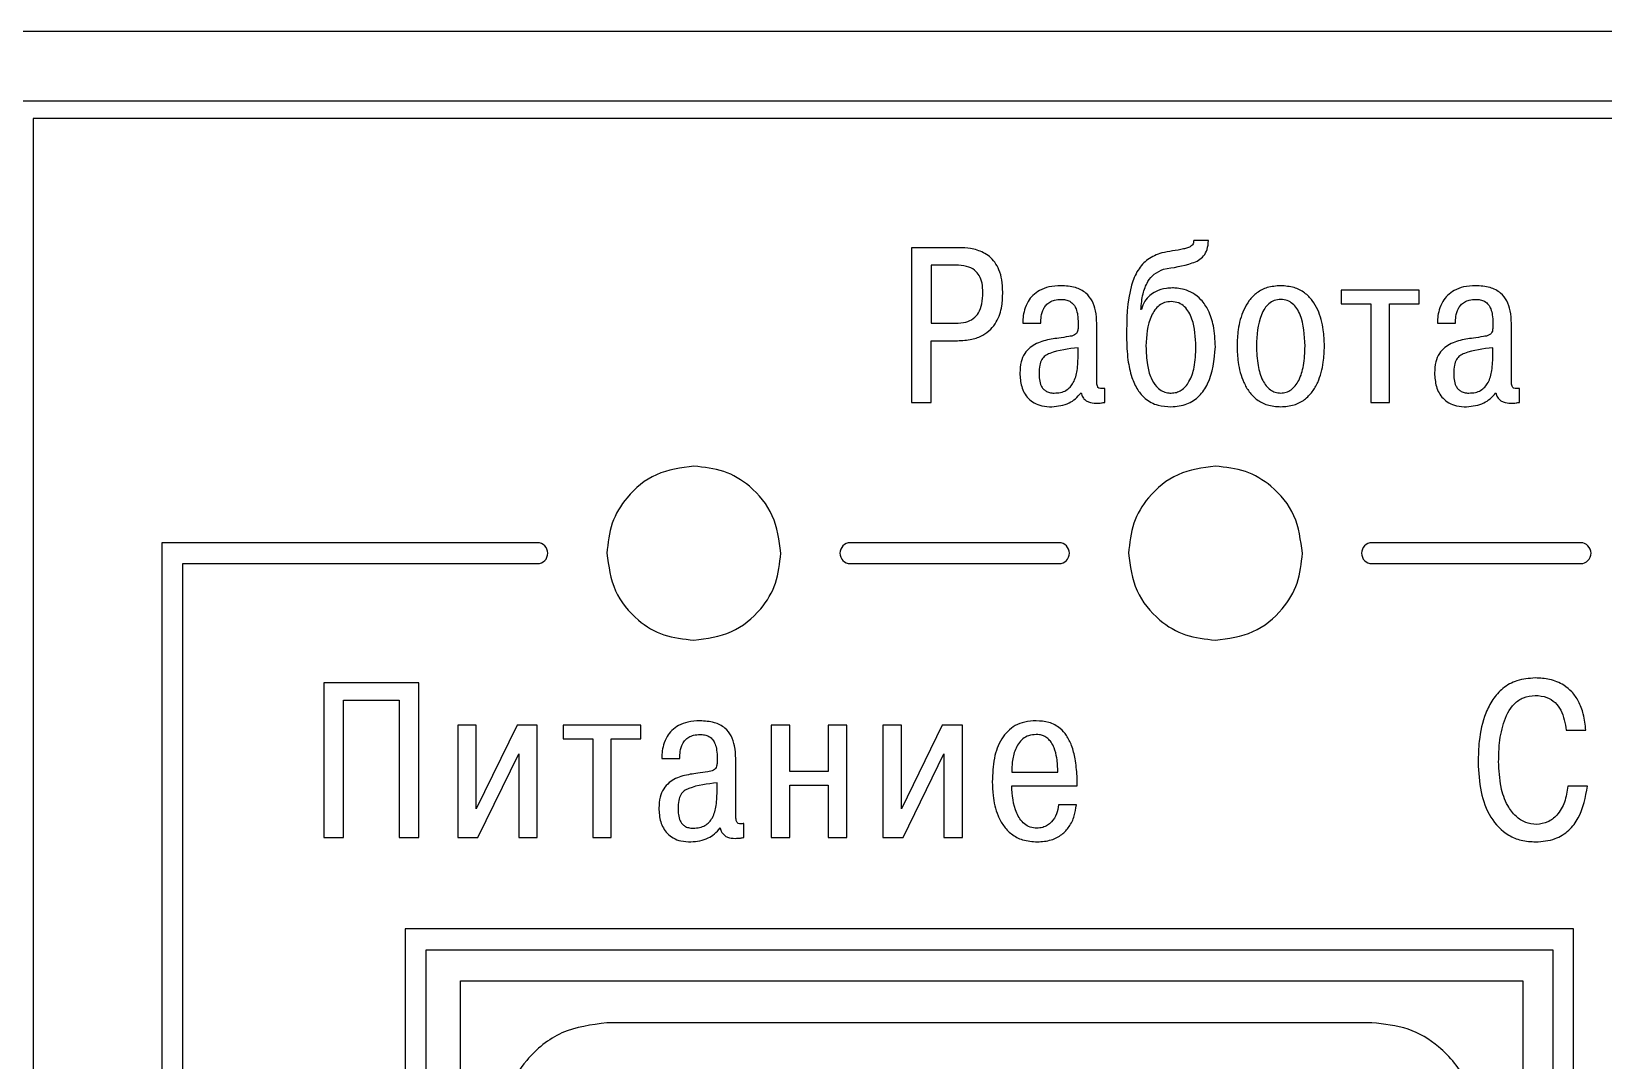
# Model space of a CAD drawing. Header units: millimetres. Extents: x 3520 to 8864, y 403 to 1747.
# Drawn here: x 5606.075 to 5608.788, y 873.829 to 875.604 of the extents above; entities that cross this region are included whole.
import ezdxf

# ---------------------------------------------------------------- set-up
doc = ezdxf.new("R2010")
doc.units = ezdxf.units.MM

msp = doc.modelspace()

# ---------------------------------------------------------------- linework, layer by layer
for p, q in [((5618.4679, 875.6036, 1518.358), (5605.8679, 875.6036, 1518.358)), ((5618.3479, 875.4836, 1518.358), (5605.9879, 875.4836, 1518.358)), ((5610.1999, 875.4537, 1518.358), (5606.0779, 875.4537, 1518.358)), ((5606.0779, 875.4537, 1518.358), (5606.0779, 870.3537, 1518.358)), ((5607.5932, 875.2305, 1518.358), (5607.5932, 874.9638, 1518.358)), ((5607.6751, 875.2305, 1518.358), (5607.5932, 875.2305, 1518.358)), ((5608.1059, 875.2431, 1518.358), (5608.0803, 875.2431, 1518.358)), ((5607.6698, 875.2004, 1518.358), (5607.6271, 875.2004, 1518.358)), ((5607.6271, 875.2004, 1518.358), (5607.6271, 875.1002, 1518.358)), ((5608.4692, 875.1574, 1518.358), (5608.335, 875.1574, 1518.358)), ((5608.335, 875.1574, 1518.358), (5608.335, 875.1338, 1518.358)), ((5608.4692, 875.1338, 1518.358), (5608.4692, 875.1574, 1518.358)), ((5607.99, 875.1242, 1518.358), (5607.9893, 875.1242, 1518.358)), ((5608.335, 875.1338, 1518.358), (5608.3861, 875.1338, 1518.358)), ((5608.3861, 875.1338, 1518.358), (5608.3861, 874.9638, 1518.358)), ((5608.4181, 874.9638, 1518.358), (5608.4181, 875.1338, 1518.358)), ((5608.4181, 875.1338, 1518.358), (5608.4692, 875.1338, 1518.358)), ((5607.6271, 875.1002, 1518.358), (5607.6698, 875.1002, 1518.358)), ((5607.7853, 875.1002, 1518.358), (5607.8166, 875.1002, 1518.358)), ((5607.913, 875.0065, 1518.358), (5607.913, 875.0999, 1518.358)), ((5608.5009, 875.1002, 1518.358), (5608.5321, 875.1002, 1518.358)), ((5608.6285, 875.0065, 1518.358), (5608.6285, 875.0999, 1518.358)), ((5607.6271, 874.9638, 1518.358), (5607.6271, 875.0701, 1518.358)), ((5607.6271, 875.0701, 1518.358), (5607.6728, 875.0701, 1518.358)), ((5607.881, 875.0461, 1518.358), (5607.881, 875.058, 1518.358)), ((5608.5965, 875.0461, 1518.358), (5608.5965, 875.058, 1518.358)), ((5607.9271, 874.9638, 1518.358), (5607.9271, 874.9878, 1518.358)), ((5608.6426, 874.9638, 1518.358), (5608.6426, 874.9878, 1518.358)), ((5607.5932, 874.9638, 1518.358), (5607.6271, 874.9638, 1518.358)), ((5608.3861, 874.9638, 1518.358), (5608.4181, 874.9638, 1518.358)), ((5606.9479, 874.7217, 1518.358), (5606.2999, 874.7217, 1518.358)), ((5606.2999, 874.7217, 1518.358), (5606.2999, 871.0863, 1518.358)), ((5607.8479, 874.7217, 1518.358), (5607.4879, 874.7217, 1518.358)), ((5608.7479, 874.7217, 1518.358), (5608.3879, 874.7217, 1518.358)), ((5606.3359, 871.1223, 1518.358), (5606.3359, 874.6857, 1518.358)), ((5606.3359, 874.6857, 1518.358), (5606.9479, 874.6857, 1518.358)), ((5607.4879, 874.6857, 1518.358), (5607.8479, 874.6857, 1518.358)), ((5608.3879, 874.6857, 1518.358), (5608.7479, 874.6857, 1518.358)), ((5606.7431, 874.4801, 1518.358), (5606.5793, 874.4801, 1518.358)), ((5606.5793, 874.4801, 1518.358), (5606.5793, 874.2134, 1518.358)), ((5606.7431, 874.2134, 1518.358), (5606.7431, 874.4801, 1518.358)), ((5606.6132, 874.45, 1518.358), (5606.7092, 874.45, 1518.358)), ((5606.6132, 874.2134, 1518.358), (5606.6132, 874.45, 1518.358)), ((5606.7092, 874.45, 1518.358), (5606.7092, 874.2134, 1518.358)), ((5606.8425, 874.4069, 1518.358), (5606.8105, 874.4069, 1518.358)), ((5606.8105, 874.4069, 1518.358), (5606.8105, 874.2134, 1518.358)), ((5606.8425, 874.2629, 1518.358), (5606.8425, 874.4069, 1518.358)), ((5606.913, 874.4069, 1518.358), (5606.8425, 874.2629, 1518.358)), ((5606.9477, 874.4069, 1518.358), (5606.913, 874.4069, 1518.358)), ((5606.9477, 874.2134, 1518.358), (5606.9477, 874.4069, 1518.358)), ((5607.1263, 874.4069, 1518.358), (5606.9922, 874.4069, 1518.358)), ((5606.9922, 874.4069, 1518.358), (5606.9922, 874.3833, 1518.358)), ((5607.1263, 874.3833, 1518.358), (5607.1263, 874.4069, 1518.358)), ((5607.3834, 874.4069, 1518.358), (5607.3514, 874.4069, 1518.358)), ((5607.3514, 874.4069, 1518.358), (5607.3514, 874.2134, 1518.358)), ((5607.3834, 874.3273, 1518.358), (5607.3834, 874.4069, 1518.358)), ((5607.4817, 874.4069, 1518.358), (5607.4497, 874.4069, 1518.358)), ((5607.4497, 874.4069, 1518.358), (5607.4497, 874.3273, 1518.358)), ((5607.4817, 874.2134, 1518.358), (5607.4817, 874.4069, 1518.358)), ((5607.5762, 874.4069, 1518.358), (5607.5442, 874.4069, 1518.358)), ((5607.5442, 874.4069, 1518.358), (5607.5442, 874.2134, 1518.358)), ((5607.5762, 874.2629, 1518.358), (5607.5762, 874.4069, 1518.358)), ((5607.6466, 874.4069, 1518.358), (5607.5762, 874.2629, 1518.358)), ((5607.6813, 874.4069, 1518.358), (5607.6466, 874.4069, 1518.358)), ((5607.6813, 874.2134, 1518.358), (5607.6813, 874.4069, 1518.358)), ((5608.7231, 874.3982, 1518.358), (5608.757, 874.3982, 1518.358)), ((5606.8452, 874.2134, 1518.358), (5606.9157, 874.3574, 1518.358)), ((5606.9157, 874.3574, 1518.358), (5606.9157, 874.2134, 1518.358)), ((5606.9922, 874.3833, 1518.358), (5607.0433, 874.3833, 1518.358)), ((5607.0433, 874.3833, 1518.358), (5607.0433, 874.2134, 1518.358)), ((5607.0753, 874.2134, 1518.358), (5607.0753, 874.3833, 1518.358)), ((5607.0753, 874.3833, 1518.358), (5607.1263, 874.3833, 1518.358)), ((5607.5788, 874.2134, 1518.358), (5607.6493, 874.3574, 1518.358)), ((5607.6493, 874.3574, 1518.358), (5607.6493, 874.2134, 1518.358)), ((5607.1625, 874.3498, 1518.358), (5607.1937, 874.3498, 1518.358)), ((5607.2901, 874.256, 1518.358), (5607.2901, 874.3494, 1518.358)), ((5607.2581, 874.2957, 1518.358), (5607.2581, 874.3075, 1518.358)), ((5607.4497, 874.3273, 1518.358), (5607.3834, 874.3273, 1518.358)), ((5607.3834, 874.3037, 1518.358), (5607.4497, 874.3037, 1518.358)), ((5607.3834, 874.2134, 1518.358), (5607.3834, 874.3037, 1518.358)), ((5607.4497, 874.3037, 1518.358), (5607.4497, 874.2134, 1518.358)), ((5607.7663, 874.3261, 1518.358), (5607.8459, 874.3261, 1518.358)), ((5607.7663, 874.3025, 1518.358), (5607.8794, 874.3025, 1518.358)), ((5608.7597, 874.3021, 1518.358), (5608.7258, 874.3021, 1518.358)), ((5607.8779, 874.2694, 1518.358), (5607.847, 874.2694, 1518.358)), ((5607.3042, 874.2134, 1518.358), (5607.3042, 874.2374, 1518.358)), ((5606.5793, 874.2134, 1518.358), (5606.6132, 874.2134, 1518.358)), ((5606.7092, 874.2134, 1518.358), (5606.7431, 874.2134, 1518.358)), ((5606.8105, 874.2134, 1518.358), (5606.8452, 874.2134, 1518.358)), ((5606.9157, 874.2134, 1518.358), (5606.9477, 874.2134, 1518.358)), ((5607.0433, 874.2134, 1518.358), (5607.0753, 874.2134, 1518.358)), ((5607.3514, 874.2134, 1518.358), (5607.3834, 874.2134, 1518.358)), ((5607.4497, 874.2134, 1518.358), (5607.4817, 874.2134, 1518.358)), ((5607.5442, 874.2134, 1518.358), (5607.5788, 874.2134, 1518.358)), ((5607.6493, 874.2134, 1518.358), (5607.6813, 874.2134, 1518.358)), ((5608.7359, 874.0557, 1518.358), (5606.7199, 874.0557, 1518.358)), ((5606.7199, 874.0557, 1518.358), (5606.7199, 871.7397, 1518.358)), ((5608.7359, 871.9137, 1518.358), (5608.7359, 874.0557, 1518.358)), ((5606.7559, 871.7757, 1518.358), (5606.7559, 874.0197, 1518.358)), ((5606.7559, 874.0197, 1518.358), (5608.6999, 874.0197, 1518.358)), ((5608.6999, 874.0197, 1518.358), (5608.6999, 871.9137, 1518.358)), ((5608.3879, 873.8937, 1518.358), (5607.0679, 873.8937, 1518.358))]:
    msp.add_line(p, q)
at = {"ltscale": 5}
for p, q in [((5606.815, 873.966, 1518.358), (5608.6481, 873.966, 1518.358)), ((5606.815, 871.8504, 1518.358), (5606.815, 873.966, 1518.358)), ((5608.6481, 873.966, 1518.358), (5608.6481, 871.8504, 1518.358))]:
    msp.add_line(p, q, dxfattribs=at)
for centre, start, end in [((5606.9479, 874.7037, 1518.358), 270.0022, 90.0022), ((5607.4879, 874.7037, 1518.358), 90, 270), ((5607.8479, 874.7037, 1518.358), 270, 90), ((5608.3879, 874.7037, 1518.358), 90, 270), ((5608.7479, 874.7037, 1518.358), 270, 90)]:
    msp.add_arc(centre, 0.018, start, end)
for points, knots in [([(5607.7509, 875.154, 1518.358), (5607.7507, 875.1611, 1518.358), (5607.7502, 875.1742, 1518.358), (5607.7453, 875.1917, 1518.358), (5607.7379, 875.2053, 1518.358), (5607.7285, 875.2154, 1518.358), (5607.7146, 875.2243, 1518.358), (5607.6964, 875.2298, 1518.358), (5607.6819, 875.2303, 1518.358), (5607.6751, 875.2305, 1518.358)], [0, 0, 0, 0, 0.173407, 0.31639, 0.437997, 0.546485, 0.647959, 0.835438, 1, 1, 1, 1]), ([(5608.0803, 875.2431, 1518.358), (5608.0803, 875.2417, 1518.358), (5608.0801, 875.2391, 1518.358), (5608.0784, 875.2356, 1518.358), (5608.075, 875.2324, 1518.358), (5608.0696, 875.23, 1518.358), (5608.0527, 875.2262, 1518.358), (5608.0377, 875.2238, 1518.358), (5608.0251, 875.2218, 1518.358)], [0, 0, 0, 0, 0.065343, 0.123114, 0.181232, 0.279985, 0.3979, 1, 1, 1, 1]), ([(5608.0281, 875.1936, 1518.358), (5608.045, 875.1962, 1518.358), (5608.0657, 875.1994, 1518.358), (5608.0889, 875.2084, 1518.358), (5608.0983, 875.2162, 1518.358), (5608.1046, 875.2283, 1518.358), (5608.1054, 875.2378, 1518.358), (5608.1059, 875.2431, 1518.358)], [0, 0, 0, 0, 0.4976, 0.611836, 0.722966, 0.845275, 1, 1, 1, 1]), ([(5607.7166, 875.1532, 1518.358), (5607.7164, 875.1587, 1518.358), (5607.716, 875.1688, 1518.358), (5607.7113, 875.1824, 1518.358), (5607.7021, 875.1932, 1518.358), (5607.6875, 875.1996, 1518.358), (5607.6761, 875.2002, 1518.358), (5607.6698, 875.2004, 1518.358)], [0, 0, 0, 0, 0.216061, 0.39433, 0.554608, 0.75466, 1, 1, 1, 1]), ([(5608.0251, 875.2218, 1518.358), (5608.0167, 875.2186, 1518.358), (5608.0004, 875.2124, 1518.358), (5607.9824, 875.1916, 1518.358), (5607.9649, 875.1468, 1518.358), (5607.9647, 875.107, 1518.358), (5607.9645, 875.0766, 1518.358)], [0, 0, 0, 0, 0.156346, 0.304646, 0.469981, 1, 1, 1, 1]), ([(5607.9893, 875.1242, 1518.358), (5607.9901, 875.1332, 1518.358), (5607.9916, 875.1497, 1518.358), (5607.9993, 875.1709, 1518.358), (5608.012, 875.1861, 1518.358), (5608.0226, 875.191, 1518.358), (5608.0281, 875.1936, 1518.358)], [0, 0, 0, 0, 0.317913, 0.588603, 0.786839, 1, 1, 1, 1]), ([(5607.6698, 875.1002, 1518.358), (5607.6757, 875.1005, 1518.358), (5607.6863, 875.1011, 1518.358), (5607.7004, 875.1074, 1518.358), (5607.7104, 875.1186, 1518.358), (5607.7159, 875.1345, 1518.358), (5607.7164, 875.1466, 1518.358), (5607.7166, 875.1532, 1518.358)], [0, 0, 0, 0, 0.216034, 0.391383, 0.552809, 0.758006, 1, 1, 1, 1]), ([(5607.6728, 875.0701, 1518.358), (5607.6811, 875.0705, 1518.358), (5607.6962, 875.0713, 1518.358), (5607.716, 875.0784, 1518.358), (5607.7304, 875.089, 1518.358), (5607.743, 875.1058, 1518.358), (5607.7501, 875.1283, 1518.358), (5607.7507, 875.146, 1518.358), (5607.7509, 875.154, 1518.358)], [0, 0, 0, 0, 0.189411, 0.342819, 0.474252, 0.594601, 0.817332, 1, 1, 1, 1]), ([(5607.8512, 875.165, 1518.358), (5607.8442, 875.1647, 1518.358), (5607.8315, 875.164, 1518.358), (5607.8148, 875.1579, 1518.358), (5607.8026, 875.149, 1518.358), (5607.7937, 875.1374, 1518.358), (5607.7882, 875.1242, 1518.358), (5607.7857, 875.1113, 1518.358), (5607.7854, 875.1035, 1518.358), (5607.7853, 875.1002, 1518.358)], [0, 0, 0, 0, 0.20032, 0.362565, 0.501002, 0.625862, 0.77752, 0.907405, 1, 1, 1, 1]), ([(5607.913, 875.0999, 1518.358), (5607.9127, 875.1072, 1518.358), (5607.9121, 875.1206, 1518.358), (5607.9061, 875.139, 1518.358), (5607.8943, 875.154, 1518.358), (5607.875, 875.1637, 1518.358), (5607.8597, 875.1646, 1518.358), (5607.8512, 875.165, 1518.358)], [0, 0, 0, 0, 0.212583, 0.392467, 0.555188, 0.755527, 1, 1, 1, 1]), ([(5608.0438, 875.1612, 1518.358), (5608.0402, 875.161, 1518.358), (5608.0303, 875.1605, 1518.358), (5608.0166, 875.1563, 1518.358), (5608.004, 875.1482, 1518.358), (5607.9948, 875.138, 1518.358), (5607.9917, 875.129, 1518.358), (5607.99, 875.1242, 1518.358)], [0, 0, 0, 0, 0.149876, 0.427296, 0.598269, 0.785055, 1, 1, 1, 1]), ([(5608.1177, 875.0595, 1518.358), (5608.1171, 875.0717, 1518.358), (5608.1163, 875.0934, 1518.358), (5608.1073, 875.1213, 1518.358), (5608.0945, 875.1405, 1518.358), (5608.0797, 875.1524, 1518.358), (5608.0652, 875.1585, 1518.358), (5608.0532, 875.1609, 1518.358), (5608.0464, 875.1611, 1518.358), (5608.0438, 875.1612, 1518.358)], [0, 0, 0, 0, 0.259629, 0.45762, 0.613447, 0.742125, 0.855326, 0.944438, 1, 1, 1, 1]), ([(5608.2305, 875.165, 1518.358), (5608.2227, 875.1644, 1518.358), (5608.2081, 875.1634, 1518.358), (5608.1892, 875.1537, 1518.358), (5608.1756, 875.14, 1518.358), (5608.1635, 875.1186, 1518.358), (5608.1564, 875.0916, 1518.358), (5608.1555, 875.0703, 1518.358), (5608.1551, 875.061, 1518.358)], [0, 0, 0, 0, 0.161773, 0.300332, 0.430128, 0.558419, 0.805934, 1, 1, 1, 1]), ([(5608.306, 875.061, 1518.358), (5608.3056, 875.0703, 1518.358), (5608.3047, 875.0916, 1518.358), (5608.2976, 875.1186, 1518.358), (5608.2855, 875.14, 1518.358), (5608.2719, 875.1537, 1518.358), (5608.253, 875.1634, 1518.358), (5608.2384, 875.1644, 1518.358), (5608.2305, 875.165, 1518.358)], [0, 0, 0, 0, 0.194053, 0.441555, 0.569843, 0.699636, 0.838207, 1, 1, 1, 1]), ([(5608.5668, 875.165, 1518.358), (5608.5598, 875.1647, 1518.358), (5608.5471, 875.164, 1518.358), (5608.5303, 875.1579, 1518.358), (5608.5182, 875.149, 1518.358), (5608.5092, 875.1374, 1518.358), (5608.5037, 875.1242, 1518.358), (5608.5012, 875.1113, 1518.358), (5608.501, 875.1035, 1518.358), (5608.5009, 875.1002, 1518.358)], [0, 0, 0, 0, 0.20032, 0.362565, 0.501002, 0.625862, 0.77752, 0.907405, 1, 1, 1, 1]), ([(5608.6285, 875.0999, 1518.358), (5608.6282, 875.1072, 1518.358), (5608.6277, 875.1206, 1518.358), (5608.6216, 875.139, 1518.358), (5608.6099, 875.154, 1518.358), (5608.5906, 875.1637, 1518.358), (5608.5752, 875.1646, 1518.358), (5608.5668, 875.165, 1518.358)], [0, 0, 0, 0, 0.212585, 0.392467, 0.555194, 0.755526, 1, 1, 1, 1]), ([(5607.8166, 875.1002, 1518.358), (5607.8166, 875.1042, 1518.358), (5607.8167, 875.1129, 1518.358), (5607.82, 875.1239, 1518.358), (5607.8256, 875.1321, 1518.358), (5607.832, 875.1373, 1518.358), (5607.8409, 875.1408, 1518.358), (5607.8476, 875.1412, 1518.358), (5607.8512, 875.1414, 1518.358)], [0, 0, 0, 0, 0.19353, 0.424155, 0.54557, 0.674673, 0.821491, 1, 1, 1, 1]), ([(5607.8512, 875.1414, 1518.358), (5607.8539, 875.1413, 1518.358), (5607.8593, 875.1411, 1518.358), (5607.8672, 875.1385, 1518.358), (5607.8737, 875.1327, 1518.358), (5607.878, 875.1244, 1518.358), (5607.8806, 875.1136, 1518.358), (5607.8808, 875.1053, 1518.358), (5607.881, 875.1006, 1518.358)], [0, 0, 0, 0, 0.137736, 0.276834, 0.427619, 0.572314, 0.757888, 1, 1, 1, 1]), ([(5608.0415, 875.1376, 1518.358), (5608.0376, 875.1373, 1518.358), (5608.0303, 875.1367, 1518.358), (5608.0204, 875.1312, 1518.358), (5608.0128, 875.1232, 1518.358), (5608.0002, 875.1011, 1518.358), (5607.999, 875.0789, 1518.358), (5607.998, 875.0606, 1518.358)], [0, 0, 0, 0, 0.116734, 0.224893, 0.334994, 0.452979, 1, 1, 1, 1]), ([(5608.0841, 875.0595, 1518.358), (5608.0834, 875.0759, 1518.358), (5608.0825, 875.0966, 1518.358), (5608.0726, 875.1192, 1518.358), (5608.0651, 875.1292, 1518.358), (5608.0544, 875.1364, 1518.358), (5608.0459, 875.1372, 1518.358), (5608.0415, 875.1376, 1518.358)], [0, 0, 0, 0, 0.491728, 0.621705, 0.744906, 0.866145, 1, 1, 1, 1]), ([(5608.2305, 875.1414, 1518.358), (5608.2267, 875.141, 1518.358), (5608.2193, 875.1404, 1518.358), (5608.2097, 875.1343, 1518.358), (5608.2023, 875.1257, 1518.358), (5608.1905, 875.1023, 1518.358), (5608.1895, 875.0796, 1518.358), (5608.1886, 875.061, 1518.358)], [0, 0, 0, 0, 0.113903, 0.220544, 0.331373, 0.451756, 1, 1, 1, 1]), ([(5608.2725, 875.061, 1518.358), (5608.2716, 875.0796, 1518.358), (5608.2706, 875.1023, 1518.358), (5608.2588, 875.1257, 1518.358), (5608.2514, 875.1343, 1518.358), (5608.2418, 875.1404, 1518.358), (5608.2344, 875.141, 1518.358), (5608.2305, 875.1414, 1518.358)], [0, 0, 0, 0, 0.548197, 0.668573, 0.779409, 0.886064, 1, 1, 1, 1]), ([(5608.5321, 875.1002, 1518.358), (5608.5322, 875.1042, 1518.358), (5608.5323, 875.1129, 1518.358), (5608.5355, 875.1239, 1518.358), (5608.5411, 875.1321, 1518.358), (5608.5476, 875.1373, 1518.358), (5608.5564, 875.1408, 1518.358), (5608.5631, 875.1412, 1518.358), (5608.5668, 875.1414, 1518.358)], [0, 0, 0, 0, 0.19353, 0.424155, 0.54557, 0.674673, 0.821491, 1, 1, 1, 1]), ([(5608.5668, 875.1414, 1518.358), (5608.5695, 875.1413, 1518.358), (5608.5748, 875.1411, 1518.358), (5608.5828, 875.1385, 1518.358), (5608.5893, 875.1327, 1518.358), (5608.5936, 875.1244, 1518.358), (5608.5961, 875.1136, 1518.358), (5608.5964, 875.1053, 1518.358), (5608.5965, 875.1006, 1518.358)], [0, 0, 0, 0, 0.137736, 0.276834, 0.427619, 0.572314, 0.757888, 1, 1, 1, 1]), ([(5607.881, 875.1006, 1518.358), (5607.881, 875.0979, 1518.358), (5607.8809, 875.0933, 1518.358), (5607.8805, 875.0872, 1518.358), (5607.8786, 875.0825, 1518.358), (5607.8731, 875.0787, 1518.358), (5607.8624, 875.0768, 1518.358), (5607.8532, 875.0755, 1518.358), (5607.8474, 875.0747, 1518.358)], [0, 0, 0, 0, 0.158399, 0.273727, 0.361367, 0.448858, 0.65426, 1, 1, 1, 1]), ([(5608.5965, 875.1006, 1518.358), (5608.5965, 875.0979, 1518.358), (5608.5965, 875.0933, 1518.358), (5608.596, 875.0872, 1518.358), (5608.5941, 875.0825, 1518.358), (5608.5887, 875.0787, 1518.358), (5608.5779, 875.0768, 1518.358), (5608.5687, 875.0755, 1518.358), (5608.563, 875.0747, 1518.358)], [0, 0, 0, 0, 0.158401, 0.273727, 0.361367, 0.448872, 0.654258, 1, 1, 1, 1]), ([(5607.8474, 875.0747, 1518.358), (5607.8388, 875.0735, 1518.358), (5607.8215, 875.0711, 1518.358), (5607.8006, 875.0619, 1518.358), (5607.7879, 875.0479, 1518.358), (5607.7814, 875.0326, 1518.358), (5607.7807, 875.0209, 1518.358), (5607.7804, 875.0145, 1518.358)], [0, 0, 0, 0, 0.259171, 0.517324, 0.655657, 0.810429, 1, 1, 1, 1]), ([(5607.9645, 875.0766, 1518.358), (5607.9649, 875.0633, 1518.358), (5607.9655, 875.0398, 1518.358), (5607.9722, 875.0088, 1518.358), (5607.9823, 874.9861, 1518.358), (5607.9971, 874.9684, 1518.358), (5608.0176, 874.9575, 1518.358), (5608.0336, 874.9566, 1518.358), (5608.0411, 874.9562, 1518.358)], [0, 0, 0, 0, 0.246491, 0.437141, 0.585272, 0.704623, 0.861318, 1, 1, 1, 1]), ([(5608.563, 875.0747, 1518.358), (5608.5543, 875.0735, 1518.358), (5608.5371, 875.0711, 1518.358), (5608.5161, 875.0619, 1518.358), (5608.5034, 875.0479, 1518.358), (5608.4969, 875.0326, 1518.358), (5608.4963, 875.0209, 1518.358), (5608.4959, 875.0145, 1518.358)], [0, 0, 0, 0, 0.259171, 0.517324, 0.655657, 0.810429, 1, 1, 1, 1]), ([(5607.881, 875.058, 1518.358), (5607.8643, 875.0561, 1518.358), (5607.8446, 875.0539, 1518.358), (5607.8238, 875.0446, 1518.358), (5607.8175, 875.0374, 1518.358), (5607.8139, 875.0267, 1518.358), (5607.8137, 875.0185, 1518.358), (5607.8135, 875.0138, 1518.358)], [0, 0, 0, 0, 0.543109, 0.639076, 0.733549, 0.847021, 1, 1, 1, 1]), ([(5607.8394, 874.9798, 1518.358), (5607.8432, 874.98, 1518.358), (5607.8503, 874.9804, 1518.358), (5607.86, 874.984, 1518.358), (5607.8675, 874.99, 1518.358), (5607.8753, 875.0013, 1518.358), (5607.8804, 875.0206, 1518.358), (5607.8807, 875.037, 1518.358), (5607.881, 875.0461, 1518.358)], [0, 0, 0, 0, 0.1276387, 0.2379754, 0.3413477, 0.447679, 0.6935717, 1, 1, 1, 1]), ([(5607.998, 875.0606, 1518.358), (5607.9984, 875.0499, 1518.358), (5607.999, 875.0313, 1518.358), (5608.0051, 875.0075, 1518.358), (5608.0139, 874.9924, 1518.358), (5608.0236, 874.9843, 1518.358), (5608.0326, 874.9804, 1518.358), (5608.0386, 874.98, 1518.358), (5608.0415, 874.9798, 1518.358)], [0, 0, 0, 0, 0.316523, 0.547478, 0.71696, 0.823077, 0.915711, 1, 1, 1, 1]), ([(5608.0411, 874.9562, 1518.358), (5608.0505, 874.957, 1518.358), (5608.0685, 874.9587, 1518.358), (5608.0908, 874.974, 1518.358), (5608.1132, 875.0063, 1518.358), (5608.1158, 875.0372, 1518.358), (5608.1177, 875.0595, 1518.358)], [0, 0, 0, 0, 0.195375, 0.369771, 0.545965, 1, 1, 1, 1]), ([(5608.0415, 874.9798, 1518.358), (5608.0445, 874.9801, 1518.358), (5608.0506, 874.9805, 1518.358), (5608.0591, 874.9845, 1518.358), (5608.0666, 874.9909, 1518.358), (5608.0755, 875.0037, 1518.358), (5608.0829, 875.0271, 1518.358), (5608.0837, 875.0477, 1518.358), (5608.0841, 875.0595, 1518.358)], [0, 0, 0, 0, 0.091449, 0.18158, 0.276897, 0.383402, 0.647219, 1, 1, 1, 1]), ([(5608.1551, 875.061, 1518.358), (5608.1555, 875.0517, 1518.358), (5608.1564, 875.0303, 1518.358), (5608.1635, 875.0032, 1518.358), (5608.1756, 874.9816, 1518.358), (5608.1892, 874.9676, 1518.358), (5608.2081, 874.9578, 1518.358), (5608.2227, 874.9567, 1518.358), (5608.2305, 874.9562, 1518.358)], [0, 0, 0, 0, 0.193042, 0.44151, 0.570404, 0.700514, 0.838881, 1, 1, 1, 1]), ([(5608.1886, 875.061, 1518.358), (5608.1891, 875.0497, 1518.358), (5608.1898, 875.0294, 1518.358), (5608.1965, 875.0059, 1518.358), (5608.205, 874.9923, 1518.358), (5608.2123, 874.9852, 1518.358), (5608.221, 874.9806, 1518.358), (5608.2273, 874.9801, 1518.358), (5608.2305, 874.9798, 1518.358)], [0, 0, 0, 0, 0.3378703, 0.6042034, 0.7140168, 0.8123141, 0.9050094, 1, 1, 1, 1]), ([(5608.2305, 874.9562, 1518.358), (5608.2384, 874.9567, 1518.358), (5608.253, 874.9578, 1518.358), (5608.2719, 874.9676, 1518.358), (5608.2855, 874.9816, 1518.358), (5608.2976, 875.0032, 1518.358), (5608.3047, 875.0303, 1518.358), (5608.3056, 875.0517, 1518.358), (5608.306, 875.061, 1518.358)], [0, 0, 0, 0, 0.161139, 0.299519, 0.429624, 0.558516, 0.806971, 1, 1, 1, 1]), ([(5608.2305, 874.9798, 1518.358), (5608.2337, 874.9801, 1518.358), (5608.2401, 874.9806, 1518.358), (5608.2488, 874.9852, 1518.358), (5608.2561, 874.9923, 1518.358), (5608.2646, 875.0059, 1518.358), (5608.2713, 875.0294, 1518.358), (5608.272, 875.0497, 1518.358), (5608.2725, 875.061, 1518.358)], [0, 0, 0, 0, 0.095025, 0.187735, 0.286042, 0.39585, 0.662162, 1, 1, 1, 1]), ([(5608.5965, 875.058, 1518.358), (5608.5798, 875.0561, 1518.358), (5608.5602, 875.0539, 1518.358), (5608.5393, 875.0446, 1518.358), (5608.533, 875.0374, 1518.358), (5608.5295, 875.0267, 1518.358), (5608.5292, 875.0185, 1518.358), (5608.5291, 875.0138, 1518.358)], [0, 0, 0, 0, 0.543109, 0.639076, 0.733549, 0.847021, 1, 1, 1, 1]), ([(5608.555, 874.9798, 1518.358), (5608.5588, 874.98, 1518.358), (5608.5659, 874.9804, 1518.358), (5608.5755, 874.984, 1518.358), (5608.5831, 874.99, 1518.358), (5608.5908, 875.0013, 1518.358), (5608.5959, 875.0206, 1518.358), (5608.5963, 875.037, 1518.358), (5608.5965, 875.0461, 1518.358)], [0, 0, 0, 0, 0.127648, 0.237984, 0.341355, 0.44768, 0.693574, 1, 1, 1, 1]), ([(5607.7804, 875.0145, 1518.358), (5607.7809, 875.0065, 1518.358), (5607.7818, 874.9908, 1518.358), (5607.7917, 874.9725, 1518.358), (5607.8052, 874.9622, 1518.358), (5607.8193, 874.957, 1518.358), (5607.8299, 874.9564, 1518.358), (5607.8356, 874.9562, 1518.358)], [0, 0, 0, 0, 0.261124, 0.514227, 0.653743, 0.811119, 1, 1, 1, 1]), ([(5607.8135, 875.0138, 1518.358), (5607.8136, 875.0103, 1518.358), (5607.8138, 875.0029, 1518.358), (5607.8161, 874.9938, 1518.358), (5607.8203, 874.9871, 1518.358), (5607.8251, 874.983, 1518.358), (5607.8317, 874.9803, 1518.358), (5607.8367, 874.98, 1518.358), (5607.8394, 874.9798, 1518.358)], [0, 0, 0, 0, 0.214478, 0.451007, 0.5703, 0.694012, 0.83247, 1, 1, 1, 1]), ([(5608.4959, 875.0145, 1518.358), (5608.4964, 875.0065, 1518.358), (5608.4974, 874.9908, 1518.358), (5608.5073, 874.9725, 1518.358), (5608.5208, 874.9622, 1518.358), (5608.5348, 874.957, 1518.358), (5608.5454, 874.9564, 1518.358), (5608.5512, 874.9562, 1518.358)], [0, 0, 0, 0, 0.261124, 0.514227, 0.653743, 0.811119, 1, 1, 1, 1]), ([(5608.5291, 875.0138, 1518.358), (5608.5291, 875.0103, 1518.358), (5608.5293, 875.0029, 1518.358), (5608.5317, 874.9938, 1518.358), (5608.5359, 874.9871, 1518.358), (5608.5407, 874.983, 1518.358), (5608.5472, 874.9803, 1518.358), (5608.5522, 874.98, 1518.358), (5608.555, 874.9798, 1518.358)], [0, 0, 0, 0, 0.2144808, 0.4510135, 0.5702984, 0.6940258, 0.8324862, 1, 1, 1, 1]), ([(5607.9221, 874.9875, 1518.358), (5607.9205, 874.9875, 1518.358), (5607.9183, 874.9875, 1518.358), (5607.9157, 874.9889, 1518.358), (5607.9144, 874.9908, 1518.358), (5607.9136, 874.9937, 1518.358), (5607.913, 874.999, 1518.358), (5607.913, 875.0034, 1518.358), (5607.913, 875.0065, 1518.358)], [0, 0, 0, 0, 0.189771, 0.265029, 0.345486, 0.462608, 0.625008, 1, 1, 1, 1]), ([(5607.9271, 874.9878, 1518.358), (5607.9261, 874.9877, 1518.358), (5607.9245, 874.9874, 1518.358), (5607.9228, 874.9875, 1518.358), (5607.9221, 874.9875, 1518.358)], [0, 0, 0, 0, 0.564237, 1, 1, 1, 1]), ([(5608.6377, 874.9875, 1518.358), (5608.6361, 874.9875, 1518.358), (5608.6338, 874.9875, 1518.358), (5608.6313, 874.9889, 1518.358), (5608.63, 874.9908, 1518.358), (5608.6291, 874.9937, 1518.358), (5608.6285, 874.999, 1518.358), (5608.6285, 875.0034, 1518.358), (5608.6285, 875.0065, 1518.358)], [0, 0, 0, 0, 0.189742, 0.265002, 0.345463, 0.462589, 0.624994, 1, 1, 1, 1]), ([(5608.6426, 874.9878, 1518.358), (5608.6417, 874.9877, 1518.358), (5608.64, 874.9874, 1518.358), (5608.6384, 874.9875, 1518.358), (5608.6377, 874.9875, 1518.358)], [0, 0, 0, 0, 0.564136, 1, 1, 1, 1]), ([(5607.8356, 874.9562, 1518.358), (5607.846, 874.9573, 1518.358), (5607.8607, 874.959, 1518.358), (5607.877, 874.9699, 1518.358), (5607.8828, 874.9767, 1518.358), (5607.8859, 874.9802, 1518.358)], [0, 0, 0, 0, 0.532682, 0.755928, 1, 1, 1, 1]), ([(5607.8859, 874.9802, 1518.358), (5607.8868, 874.9776, 1518.358), (5607.8884, 874.9728, 1518.358), (5607.8931, 874.9674, 1518.358), (5607.9009, 874.9629, 1518.358), (5607.9076, 874.9625, 1518.358), (5607.9122, 874.9623, 1518.358)], [0, 0, 0, 0, 0.236443, 0.43186, 0.6095, 1, 1, 1, 1]), ([(5607.9122, 874.9623, 1518.358), (5607.9152, 874.9624, 1518.358), (5607.9202, 874.9625, 1518.358), (5607.9251, 874.9635, 1518.358), (5607.9271, 874.9638, 1518.358)], [0, 0, 0, 0, 0.599313, 1, 1, 1, 1]), ([(5608.5512, 874.9562, 1518.358), (5608.5615, 874.9573, 1518.358), (5608.5763, 874.959, 1518.358), (5608.5925, 874.9699, 1518.358), (5608.5984, 874.9767, 1518.358), (5608.6015, 874.9802, 1518.358)], [0, 0, 0, 0, 0.532682, 0.755928, 1, 1, 1, 1]), ([(5608.6015, 874.9802, 1518.358), (5608.6023, 874.9776, 1518.358), (5608.6039, 874.9728, 1518.358), (5608.6087, 874.9674, 1518.358), (5608.6165, 874.9629, 1518.358), (5608.6232, 874.9625, 1518.358), (5608.6278, 874.9623, 1518.358)], [0, 0, 0, 0, 0.236449, 0.431871, 0.609516, 1, 1, 1, 1]), ([(5608.6278, 874.9623, 1518.358), (5608.6307, 874.9624, 1518.358), (5608.6357, 874.9625, 1518.358), (5608.6406, 874.9635, 1518.358), (5608.6426, 874.9638, 1518.358)], [0, 0, 0, 0, 0.599337, 1, 1, 1, 1]), ([(5607.2179, 874.8537, 1518.358), (5607.1956, 874.8507, 1518.358), (5607.1517, 874.845, 1518.358), (5607.1029, 874.8049, 1518.358), (5607.0733, 874.756, 1518.358), (5607.0697, 874.7213, 1518.358), (5607.0679, 874.7037, 1518.358)], [0, 0, 0, 0, 0.283455, 0.558002, 0.775291, 1, 1, 1, 1]), ([(5607.3679, 874.7037, 1518.358), (5607.365, 874.726, 1518.358), (5607.3593, 874.7699, 1518.358), (5607.3192, 874.8187, 1518.358), (5607.2703, 874.8483, 1518.358), (5607.2356, 874.8518, 1518.358), (5607.2179, 874.8537, 1518.358)], [0, 0, 0, 0, 0.2834515, 0.5580022, 0.7752907, 1, 1, 1, 1]), ([(5608.1179, 874.8537, 1518.358), (5608.0956, 874.8508, 1518.358), (5608.0517, 874.845, 1518.358), (5608.0029, 874.8049, 1518.358), (5607.9733, 874.756, 1518.358), (5607.9697, 874.7213, 1518.358), (5607.9679, 874.7037, 1518.358)], [0, 0, 0, 0, 0.283455, 0.558002, 0.775291, 1, 1, 1, 1]), ([(5608.2679, 874.7037, 1518.358), (5608.265, 874.726, 1518.358), (5608.2593, 874.7699, 1518.358), (5608.2192, 874.8187, 1518.358), (5608.1703, 874.8483, 1518.358), (5608.1356, 874.8519, 1518.358), (5608.1179, 874.8537, 1518.358)], [0, 0, 0, 0, 0.283453, 0.558002, 0.775294, 1, 1, 1, 1]), ([(5607.0679, 874.7037, 1518.358), (5607.0708, 874.6813, 1518.358), (5607.0766, 874.6374, 1518.358), (5607.1166, 874.5886, 1518.358), (5607.1656, 874.559, 1518.358), (5607.2003, 874.5555, 1518.358), (5607.2179, 874.5537, 1518.358)], [0, 0, 0, 0, 0.283454, 0.558003, 0.775291, 1, 1, 1, 1]), ([(5607.2179, 874.5537, 1518.358), (5607.2402, 874.5566, 1518.358), (5607.2842, 874.5623, 1518.358), (5607.3329, 874.6024, 1518.358), (5607.3625, 874.6513, 1518.358), (5607.3661, 874.686, 1518.358), (5607.3679, 874.7037, 1518.358)], [0, 0, 0, 0, 0.283452, 0.5580028, 0.7752903, 1, 1, 1, 1]), ([(5607.9679, 874.7037, 1518.358), (5607.9708, 874.6814, 1518.358), (5607.9766, 874.6374, 1518.358), (5608.0166, 874.5887, 1518.358), (5608.0656, 874.5591, 1518.358), (5608.1003, 874.5555, 1518.358), (5608.1179, 874.5537, 1518.358)], [0, 0, 0, 0, 0.283452, 0.558003, 0.77529, 1, 1, 1, 1]), ([(5608.1179, 874.5537, 1518.358), (5608.1402, 874.5566, 1518.358), (5608.1842, 874.5623, 1518.358), (5608.2329, 874.6024, 1518.358), (5608.2625, 874.6513, 1518.358), (5608.2661, 874.686, 1518.358), (5608.2679, 874.7037, 1518.358)], [0, 0, 0, 0, 0.283452, 0.558003, 0.775292, 1, 1, 1, 1]), ([(5608.6698, 874.4885, 1518.358), (5608.659, 874.4876, 1518.358), (5608.639, 874.4861, 1518.358), (5608.6134, 874.4718, 1518.358), (5608.5955, 874.4517, 1518.358), (5608.5803, 874.421, 1518.358), (5608.5722, 874.3837, 1518.358), (5608.5714, 874.3548, 1518.358), (5608.5711, 874.3425, 1518.358)], [0, 0, 0, 0, 0.1616894, 0.3001295, 0.4313821, 0.5624995, 0.8143072, 1, 1, 1, 1]), ([(5608.757, 874.3982, 1518.358), (5608.756, 874.4076, 1518.358), (5608.7541, 874.4249, 1518.358), (5608.7456, 874.4475, 1518.358), (5608.7339, 874.4645, 1518.358), (5608.7172, 874.4782, 1518.358), (5608.6952, 874.4871, 1518.358), (5608.6781, 874.488, 1518.358), (5608.6698, 874.4885, 1518.358)], [0, 0, 0, 0, 0.201892, 0.3676723, 0.5089956, 0.6362604, 0.8231699, 1, 1, 1, 1]), ([(5608.6065, 874.3441, 1518.358), (5608.6067, 874.3533, 1518.358), (5608.6072, 874.3755, 1518.358), (5608.6132, 874.4102, 1518.358), (5608.6274, 874.4404, 1518.358), (5608.6494, 874.4563, 1518.358), (5608.6627, 874.4577, 1518.358), (5608.6698, 874.4584, 1518.358)], [0, 0, 0, 0, 0.191093, 0.459442, 0.726748, 0.856352, 1, 1, 1, 1]), ([(5608.6698, 874.4584, 1518.358), (5608.6766, 874.4578, 1518.358), (5608.6891, 874.4568, 1518.358), (5608.7045, 874.4468, 1518.358), (5608.7184, 874.4278, 1518.358), (5608.7212, 874.4103, 1518.358), (5608.7231, 874.3982, 1518.358)], [0, 0, 0, 0, 0.226397, 0.416233, 0.596295, 1, 1, 1, 1]), ([(5607.2284, 874.4145, 1518.358), (5607.2214, 874.4142, 1518.358), (5607.2087, 874.4136, 1518.358), (5607.192, 874.4075, 1518.358), (5607.1798, 874.3986, 1518.358), (5607.1708, 874.387, 1518.358), (5607.1653, 874.3737, 1518.358), (5607.1628, 874.3608, 1518.358), (5607.1626, 874.353, 1518.358), (5607.1625, 874.3498, 1518.358)], [0, 0, 0, 0, 0.200312, 0.362557, 0.501001, 0.625856, 0.777519, 0.9074, 1, 1, 1, 1]), ([(5607.2901, 874.3494, 1518.358), (5607.2898, 874.3567, 1518.358), (5607.2893, 874.3702, 1518.358), (5607.2832, 874.3886, 1518.358), (5607.2715, 874.4036, 1518.358), (5607.2522, 874.4133, 1518.358), (5607.2368, 874.4141, 1518.358), (5607.2284, 874.4145, 1518.358)], [0, 0, 0, 0, 0.212579, 0.392468, 0.555189, 0.755526, 1, 1, 1, 1]), ([(5607.8085, 874.4145, 1518.358), (5607.8019, 874.4142, 1518.358), (5607.7895, 874.4135, 1518.358), (5607.7673, 874.4052, 1518.358), (5607.7463, 874.3839, 1518.358), (5607.7344, 874.3486, 1518.358), (5607.7333, 874.323, 1518.358), (5607.7327, 874.3094, 1518.358)], [0, 0, 0, 0, 0.135128, 0.25413, 0.47651, 0.720789, 1, 1, 1, 1]), ([(5607.879, 874.3193, 1518.358), (5607.8783, 874.3292, 1518.358), (5607.8769, 874.3471, 1518.358), (5607.8708, 874.3708, 1518.358), (5607.8621, 874.3887, 1518.358), (5607.8493, 874.4034, 1518.358), (5607.8308, 874.4133, 1518.358), (5607.8159, 874.4141, 1518.358), (5607.8085, 874.4145, 1518.358)], [0, 0, 0, 0, 0.223818, 0.402584, 0.546738, 0.667647, 0.83556, 1, 1, 1, 1]), ([(5607.1937, 874.3498, 1518.358), (5607.1938, 874.3537, 1518.358), (5607.1939, 874.3625, 1518.358), (5607.1971, 874.3735, 1518.358), (5607.2028, 874.3817, 1518.358), (5607.2092, 874.3869, 1518.358), (5607.218, 874.3904, 1518.358), (5607.2247, 874.3907, 1518.358), (5607.2284, 874.3909, 1518.358)], [0, 0, 0, 0, 0.193537, 0.424153, 0.545573, 0.674676, 0.821507, 1, 1, 1, 1]), ([(5607.2284, 874.3909, 1518.358), (5607.2311, 874.3908, 1518.358), (5607.2364, 874.3906, 1518.358), (5607.2444, 874.388, 1518.358), (5607.2509, 874.3823, 1518.358), (5607.2552, 874.3739, 1518.358), (5607.2577, 874.3631, 1518.358), (5607.258, 874.3548, 1518.358), (5607.2581, 874.3502, 1518.358)], [0, 0, 0, 0, 0.137736, 0.276834, 0.427624, 0.572319, 0.757887, 1, 1, 1, 1]), ([(5607.8085, 874.3909, 1518.358), (5607.8041, 874.3906, 1518.358), (5607.7958, 874.3899, 1518.358), (5607.7818, 874.3819, 1518.358), (5607.7715, 874.3654, 1518.358), (5607.7668, 874.3451, 1518.358), (5607.7664, 874.3319, 1518.358), (5607.7663, 874.3261, 1518.358)], [0, 0, 0, 0, 0.152099, 0.28542, 0.543107, 0.799065, 1, 1, 1, 1]), ([(5607.8459, 874.3261, 1518.358), (5607.8456, 874.3343, 1518.358), (5607.8451, 874.3485, 1518.358), (5607.8408, 874.3659, 1518.358), (5607.8351, 874.3771, 1518.358), (5607.8289, 874.3842, 1518.358), (5607.822, 874.3886, 1518.358), (5607.8149, 874.3907, 1518.358), (5607.8105, 874.3908, 1518.358), (5607.8085, 874.3909, 1518.358)], [0, 0, 0, 0, 0.292969, 0.508276, 0.636805, 0.740345, 0.842333, 0.928755, 1, 1, 1, 1]), ([(5607.2581, 874.3502, 1518.358), (5607.2581, 874.3475, 1518.358), (5607.2581, 874.3429, 1518.358), (5607.2576, 874.3368, 1518.358), (5607.2557, 874.332, 1518.358), (5607.2503, 874.3282, 1518.358), (5607.2395, 874.3263, 1518.358), (5607.2303, 874.325, 1518.358), (5607.2246, 874.3242, 1518.358)], [0, 0, 0, 0, 0.158398, 0.273733, 0.361356, 0.448866, 0.654264, 1, 1, 1, 1]), ([(5608.5711, 874.3425, 1518.358), (5608.572, 874.3256, 1518.358), (5608.5737, 874.2931, 1518.358), (5608.5898, 874.2478, 1518.358), (5608.6169, 874.2191, 1518.358), (5608.6458, 874.2072, 1518.358), (5608.662, 874.2062, 1518.358), (5608.6705, 874.2057, 1518.358)], [0, 0, 0, 0, 0.266704, 0.514466, 0.744525, 0.865173, 1, 1, 1, 1]), ([(5608.6717, 874.2359, 1518.358), (5608.6654, 874.2365, 1518.358), (5608.6524, 874.2379, 1518.358), (5608.6348, 874.2499, 1518.358), (5608.6193, 874.2707, 1518.358), (5608.6083, 874.3033, 1518.358), (5608.6072, 874.3293, 1518.358), (5608.6065, 874.3441, 1518.358)], [0, 0, 0, 0, 0.133846, 0.276364, 0.441656, 0.684739, 1, 1, 1, 1]), ([(5607.2246, 874.3242, 1518.358), (5607.2159, 874.323, 1518.358), (5607.1987, 874.3206, 1518.358), (5607.1777, 874.3115, 1518.358), (5607.165, 874.2974, 1518.358), (5607.1585, 874.2821, 1518.358), (5607.1579, 874.2705, 1518.358), (5607.1575, 874.264, 1518.358)], [0, 0, 0, 0, 0.259164, 0.517326, 0.65566, 0.810429, 1, 1, 1, 1]), ([(5607.2581, 874.3075, 1518.358), (5607.2414, 874.3056, 1518.358), (5607.2218, 874.3035, 1518.358), (5607.2009, 874.2942, 1518.358), (5607.1946, 874.2869, 1518.358), (5607.1911, 874.2762, 1518.358), (5607.1908, 874.268, 1518.358), (5607.1907, 874.2633, 1518.358)], [0, 0, 0, 0, 0.5431059, 0.639081, 0.7335425, 0.847017, 1, 1, 1, 1]), ([(5607.7327, 874.3094, 1518.358), (5607.733, 874.3015, 1518.358), (5607.7336, 874.2817, 1518.358), (5607.7397, 874.2556, 1518.358), (5607.7516, 874.2332, 1518.358), (5607.7657, 874.2182, 1518.358), (5607.786, 874.2074, 1518.358), (5607.8019, 874.2063, 1518.358), (5607.8104, 874.2057, 1518.358)], [0, 0, 0, 0, 0.1616772, 0.4073386, 0.5405338, 0.677205, 0.8248522, 1, 1, 1, 1]), ([(5607.8097, 874.2294, 1518.358), (5607.8057, 874.2297, 1518.358), (5607.798, 874.2304, 1518.358), (5607.7845, 874.2386, 1518.358), (5607.769, 874.2624, 1518.358), (5607.7674, 874.2863, 1518.358), (5607.7663, 874.3025, 1518.358)], [0, 0, 0, 0, 0.126933, 0.244884, 0.489823, 1, 1, 1, 1]), ([(5607.8794, 874.3025, 1518.358), (5607.8794, 874.3057, 1518.358), (5607.8794, 874.3112, 1518.358), (5607.8791, 874.3168, 1518.358), (5607.879, 874.3193, 1518.358)], [0, 0, 0, 0, 0.559127, 1, 1, 1, 1]), ([(5607.2166, 874.2294, 1518.358), (5607.2204, 874.2296, 1518.358), (5607.2275, 874.2299, 1518.358), (5607.2371, 874.2336, 1518.358), (5607.2447, 874.2395, 1518.358), (5607.2525, 874.2508, 1518.358), (5607.2575, 874.2702, 1518.358), (5607.2579, 874.2866, 1518.358), (5607.2581, 874.2957, 1518.358)], [0, 0, 0, 0, 0.1276387, 0.2379771, 0.3413572, 0.4476785, 0.6935712, 1, 1, 1, 1]), ([(5608.6705, 874.2057, 1518.358), (5608.6819, 874.2066, 1518.358), (5608.7027, 874.2083, 1518.358), (5608.7284, 874.2245, 1518.358), (5608.7514, 874.2548, 1518.358), (5608.7563, 874.2829, 1518.358), (5608.7597, 874.3021, 1518.358)], [0, 0, 0, 0, 0.231501, 0.424643, 0.605604, 1, 1, 1, 1]), ([(5608.7258, 874.3021, 1518.358), (5608.7245, 874.2927, 1518.358), (5608.722, 874.2745, 1518.358), (5608.7093, 874.2527, 1518.358), (5608.6917, 874.2383, 1518.358), (5608.6784, 874.2367, 1518.358), (5608.6717, 874.2359, 1518.358)], [0, 0, 0, 0, 0.3017601, 0.5812775, 0.7875924, 1, 1, 1, 1]), ([(5607.1575, 874.264, 1518.358), (5607.158, 874.2561, 1518.358), (5607.159, 874.2404, 1518.358), (5607.1689, 874.222, 1518.358), (5607.1824, 874.2117, 1518.358), (5607.1964, 874.2065, 1518.358), (5607.207, 874.206, 1518.358), (5607.2128, 874.2057, 1518.358)], [0, 0, 0, 0, 0.261124, 0.514227, 0.653753, 0.811119, 1, 1, 1, 1]), ([(5607.1907, 874.2633, 1518.358), (5607.1908, 874.2598, 1518.358), (5607.1909, 874.2525, 1518.358), (5607.1933, 874.2433, 1518.358), (5607.1975, 874.2366, 1518.358), (5607.2023, 874.2325, 1518.358), (5607.2088, 874.2298, 1518.358), (5607.2138, 874.2295, 1518.358), (5607.2166, 874.2294, 1518.358)], [0, 0, 0, 0, 0.214481, 0.451005, 0.570289, 0.694008, 0.832468, 1, 1, 1, 1]), ([(5607.2993, 874.237, 1518.358), (5607.2977, 874.237, 1518.358), (5607.2954, 874.237, 1518.358), (5607.2929, 874.2384, 1518.358), (5607.2916, 874.2403, 1518.358), (5607.2908, 874.2432, 1518.358), (5607.2901, 874.2485, 1518.358), (5607.2901, 874.253, 1518.358), (5607.2901, 874.256, 1518.358)], [0, 0, 0, 0, 0.189772, 0.26503, 0.345488, 0.4626, 0.624987, 1, 1, 1, 1]), ([(5607.847, 874.2694, 1518.358), (5607.8462, 874.2642, 1518.358), (5607.8444, 874.2536, 1518.358), (5607.8371, 874.2415, 1518.358), (5607.8283, 874.2341, 1518.358), (5607.8196, 874.2301, 1518.358), (5607.8131, 874.2296, 1518.358), (5607.8097, 874.2294, 1518.358)], [0, 0, 0, 0, 0.260404, 0.532633, 0.677781, 0.830099, 1, 1, 1, 1]), ([(5607.8104, 874.2057, 1518.358), (5607.8186, 874.2063, 1518.358), (5607.8337, 874.2073, 1518.358), (5607.8529, 874.2174, 1518.358), (5607.8665, 874.2321, 1518.358), (5607.875, 874.2499, 1518.358), (5607.8769, 874.2631, 1518.358), (5607.8779, 874.2694, 1518.358)], [0, 0, 0, 0, 0.237465, 0.434827, 0.613822, 0.8142, 1, 1, 1, 1]), ([(5607.2128, 874.2057, 1518.358), (5607.2232, 874.2068, 1518.358), (5607.2379, 874.2085, 1518.358), (5607.2541, 874.2194, 1518.358), (5607.26, 874.2262, 1518.358), (5607.2631, 874.2298, 1518.358)], [0, 0, 0, 0, 0.532679, 0.755936, 1, 1, 1, 1]), ([(5607.2631, 874.2298, 1518.358), (5607.2639, 874.2271, 1518.358), (5607.2655, 874.2224, 1518.358), (5607.2703, 874.2169, 1518.358), (5607.2781, 874.2124, 1518.358), (5607.2848, 874.212, 1518.358), (5607.2894, 874.2118, 1518.358)], [0, 0, 0, 0, 0.236425, 0.431856, 0.609493, 1, 1, 1, 1]), ([(5607.3042, 874.2374, 1518.358), (5607.3033, 874.2372, 1518.358), (5607.3016, 874.237, 1518.358), (5607.3, 874.237, 1518.358), (5607.2993, 874.237, 1518.358)], [0, 0, 0, 0, 0.564243, 1, 1, 1, 1]), ([(5607.2894, 874.2118, 1518.358), (5607.2924, 874.2119, 1518.358), (5607.2973, 874.2121, 1518.358), (5607.3022, 874.213, 1518.358), (5607.3042, 874.2134, 1518.358)], [0, 0, 0, 0, 0.599375, 1, 1, 1, 1]), ([(5607.0679, 873.8937, 1518.358), (5607.0411, 873.8902, 1518.358), (5606.9883, 873.8834, 1518.358), (5606.9298, 873.8353, 1518.358), (5606.8943, 873.7766, 1518.358), (5606.8901, 873.7349, 1518.358), (5606.8879, 873.7137, 1518.358)], [0, 0, 0, 0, 0.283703, 0.557918, 0.775029, 1, 1, 1, 1]), ([(5608.5679, 873.7137, 1518.358), (5608.5644, 873.7405, 1518.358), (5608.5576, 873.7932, 1518.358), (5608.5095, 873.8518, 1518.358), (5608.4508, 873.8873, 1518.358), (5608.4091, 873.8915, 1518.358), (5608.3879, 873.8937, 1518.358)], [0, 0, 0, 0, 0.283702, 0.557916, 0.77503, 1, 1, 1, 1])]:
    msp.add_open_spline(points, degree=3, knots=knots)

doc.saveas('drawing.dxf')
